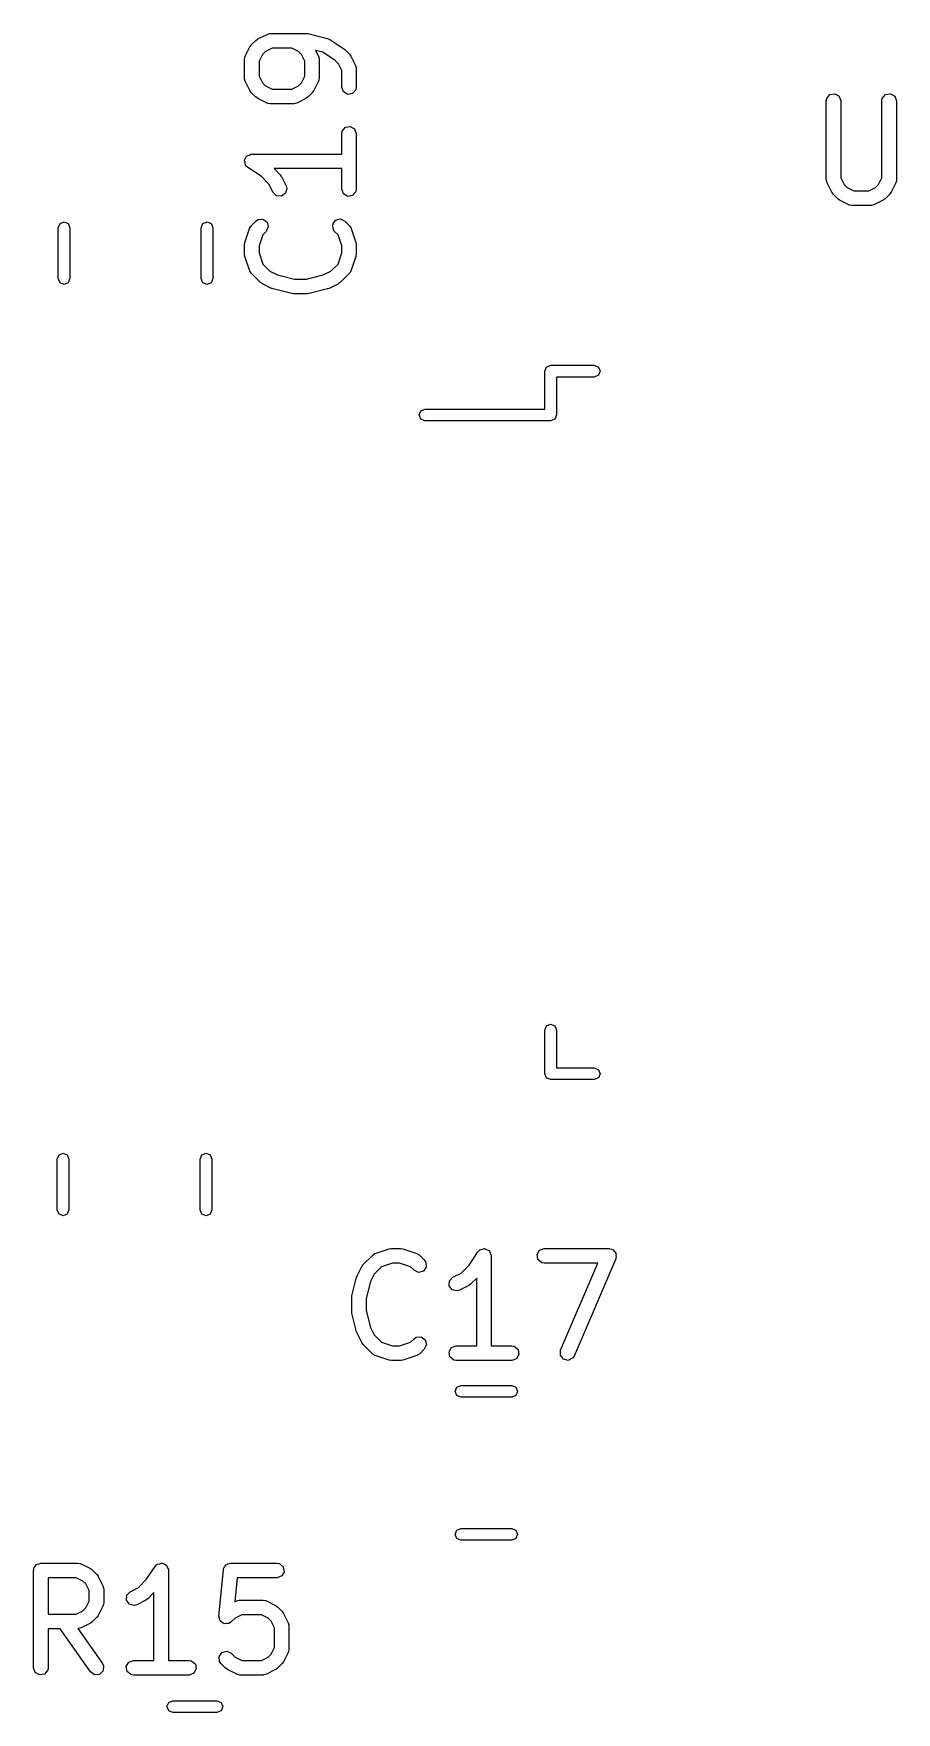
# Model space of a CAD drawing. Extents: x 44 to 148, y -85 to -25.
# Drawn here: x 88.51 to 97.38, y -59.71 to -42.46 of the extents above; entities that cross this region are included whole.
import ezdxf

# ---------------------------------------------------------------- set-up
doc = ezdxf.new("R2010")
doc.units = 0
doc.layers.add('BLACK', color=7, linetype='CONTINUOUS')

msp = doc.modelspace()

# ---------------------------------------------------------------- linework, layer by layer
at = {"layer": 'BLACK', "linetype": 'CONTINUOUS'}
for p, q in [((90.687737, -42.69503), (90.735356, -42.599792)), ((90.735356, -42.599792), (90.748714, -42.581781)), ((90.748714, -42.581781), (90.749405, -42.5803)), ((90.749405, -42.5803), (90.797024, -42.532681)), ((90.797024, -42.532681), (90.81539, -42.519821)), ((90.81539, -42.519821), (90.816516, -42.518632)), ((90.816516, -42.518632), (90.911754, -42.471013)), ((90.911754, -42.471013), (90.93672, -42.463587)), ((90.93672, -42.463587), (90.941081, -42.464628)), ((90.941081, -42.464628), (90.945295, -42.463095)), ((90.945295, -42.463095), (91.326247, -42.463095)), ((91.326247, -42.463095), (91.340988, -42.465694)), ((91.340988, -42.465694), (91.344437, -42.465334)), ((91.344437, -42.465334), (91.534913, -42.512953)), ((91.534913, -42.512953), (91.557904, -42.523207)), ((91.557904, -42.523207), (91.558326, -42.52331)), ((91.558326, -42.52331), (91.701183, -42.618548)), ((90.679819, -42.728571), (90.684342, -42.702919)), ((90.679819, -42.919047), (90.679819, -42.728571)), ((90.684342, -42.702919), (90.687224, -42.699483)), ((90.687224, -42.699483), (90.687737, -42.69503)), ((90.864077, -42.67776), (90.829819, -42.746276)), ((90.829819, -42.746276), (90.829819, -42.901342)), ((90.894484, -42.647353), (90.864077, -42.67776)), ((90.963, -42.613095), (90.894484, -42.647353)), ((91.165685, -42.613095), (90.963, -42.613095)), ((91.234201, -42.647353), (91.165685, -42.613095)), ((91.264608, -42.67776), (91.234201, -42.647353)), ((91.298866, -42.746276), (91.264608, -42.67776)), ((91.298866, -42.901342), (91.298866, -42.746276)), ((91.485929, -42.655324), (91.411833, -42.6368)), ((91.411833, -42.6368), (91.440948, -42.69503)), ((91.440948, -42.69503), (91.448374, -42.719996)), ((91.448374, -42.719996), (91.447332, -42.724357)), ((91.447332, -42.724357), (91.448866, -42.728571)), ((91.448866, -42.728571), (91.448866, -42.919047)), ((91.611798, -42.739236), (91.485929, -42.655324)), ((91.645561, -42.772998), (91.611798, -42.739236)), ((91.679819, -42.841514), (91.645561, -42.772998)), ((91.701183, -42.618548), (91.709446, -42.626441)), ((91.709446, -42.626441), (91.712612, -42.627918)), ((91.712612, -42.627918), (91.760232, -42.675537)), ((91.760232, -42.675537), (91.773094, -42.693905)), ((91.773094, -42.693905), (91.774282, -42.69503)), ((91.774282, -42.69503), (91.821901, -42.790268)), ((90.681352, -42.92326), (90.679819, -42.919047)), ((90.680311, -42.927621), (90.681352, -42.92326)), ((90.687737, -42.952588), (90.680311, -42.927621)), ((90.735356, -43.047826), (90.687737, -42.952588)), ((90.829819, -42.901342), (90.864077, -42.969858)), ((91.264608, -42.969858), (91.298866, -42.901342)), ((91.440948, -42.952588), (91.393329, -43.047826)), ((91.44146, -42.948134), (91.440948, -42.952588)), ((91.444343, -42.944699), (91.44146, -42.948134)), ((91.448866, -42.919047), (91.444343, -42.944699)), ((91.679819, -43.014285), (91.679819, -42.841514)), ((91.821901, -42.790268), (91.829327, -42.815234)), ((91.829327, -42.815234), (91.828285, -42.819595)), ((91.828285, -42.819595), (91.829819, -42.823809)), ((91.829819, -42.823809), (91.829819, -43.014285)), ((90.736545, -43.048951), (90.735356, -43.047826)), ((90.749405, -43.067318), (90.736545, -43.048951)), ((90.797024, -43.114937), (90.749405, -43.067318)), ((90.798505, -43.115628), (90.797024, -43.114937)), ((90.816516, -43.128986), (90.798505, -43.115628)), ((90.864077, -42.969858), (90.894484, -43.000265)), ((90.894484, -43.000265), (90.963, -43.034523)), ((90.963, -43.034523), (91.165685, -43.034523)), ((91.165685, -43.034523), (91.234201, -43.000265)), ((91.234201, -43.000265), (91.264608, -42.969858)), ((91.331661, -43.114937), (91.313294, -43.127796)), ((91.37928, -43.067318), (91.331661, -43.114937)), ((91.379971, -43.065836), (91.37928, -43.067318)), ((91.393329, -43.047826), (91.379971, -43.065836)), ((91.697366, -43.062494), (91.679819, -43.014285)), ((91.741795, -43.088146), (91.697366, -43.062494)), ((91.792319, -43.079237), (91.741795, -43.088146)), ((91.825296, -43.039937), (91.792319, -43.079237)), ((91.829819, -43.014285), (91.825296, -43.039937)), ((96.667618, -43.129167), (96.700595, -43.089867)), ((96.700595, -43.089867), (96.751119, -43.080958)), ((96.751119, -43.080958), (96.795548, -43.10661)), ((96.795548, -43.10661), (96.813095, -43.154819)), ((97.239046, -43.129167), (97.272023, -43.089867)), ((97.272023, -43.089867), (97.322547, -43.080958)), ((97.322547, -43.080958), (97.366976, -43.10661)), ((97.366976, -43.10661), (97.384523, -43.154819)), ((90.911754, -43.176605), (90.816516, -43.128986)), ((90.916207, -43.177117), (90.911754, -43.176605)), ((90.919643, -43.18), (90.916207, -43.177117)), ((90.945295, -43.184523), (90.919643, -43.18)), ((91.18339, -43.184523), (90.945295, -43.184523)), ((91.187603, -43.182989), (91.18339, -43.184523)), ((91.191964, -43.184031), (91.187603, -43.182989)), ((91.216931, -43.176605), (91.191964, -43.184031)), ((91.312169, -43.128986), (91.216931, -43.176605)), ((91.313294, -43.127796), (91.312169, -43.128986)), ((96.663095, -43.154819), (96.667618, -43.129167)), ((96.663095, -43.964342), (96.663095, -43.154819)), ((96.813095, -43.154819), (96.813095, -43.946637)), ((97.234523, -43.154819), (97.239046, -43.129167)), ((97.234523, -43.946637), (97.234523, -43.154819)), ((97.384523, -43.154819), (97.384523, -43.964342)), ((91.679819, -43.490476), (91.684342, -43.464824)), ((91.684342, -43.464824), (91.717319, -43.425524)), ((91.717319, -43.425524), (91.767843, -43.416615)), ((91.767843, -43.416615), (91.812272, -43.442267)), ((91.812272, -43.442267), (91.829819, -43.490476)), ((91.679819, -43.70119), (91.679819, -43.490476)), ((91.829819, -43.490476), (91.829819, -44.061904)), ((90.679974, -43.771363), (90.681706, -43.767413)), ((90.686087, -43.792254), (90.679974, -43.771363)), ((90.680958, -43.763166), (90.69184, -43.744317)), ((90.681706, -43.767413), (90.680958, -43.763166)), ((90.689867, -43.81369), (90.686087, -43.792254)), ((90.69317, -43.816462), (90.689867, -43.81369)), ((90.69184, -43.744317), (90.700587, -43.724383)), ((90.694382, -43.820601), (90.69317, -43.816462)), ((90.700587, -43.724383), (90.704454, -43.722471)), ((90.704454, -43.722471), (90.70661, -43.718737)), ((90.70661, -43.718737), (90.727063, -43.711292)), ((90.727063, -43.711292), (90.746576, -43.701645)), ((90.746576, -43.701645), (90.750765, -43.702665)), ((90.750765, -43.702665), (90.754819, -43.70119)), ((90.754819, -43.70119), (91.679819, -43.70119)), ((90.713216, -43.838594), (90.694382, -43.820601)), ((90.849894, -43.929712), (90.713216, -43.838594)), ((90.931275, -44.011093), (90.849894, -43.929712)), ((91.679819, -43.85119), (90.983504, -43.85119)), ((90.983504, -43.85119), (91.045947, -43.913633)), ((91.045947, -43.913633), (91.058809, -43.932001)), ((91.058809, -43.932001), (91.059996, -43.933125)), ((91.059996, -43.933125), (91.107615, -44.028363)), ((91.679819, -44.061904), (91.679819, -43.85119)), ((96.664628, -43.968555), (96.663095, -43.964342)), ((96.663587, -43.972916), (96.664628, -43.968555)), ((96.671013, -43.997883), (96.663587, -43.972916)), ((96.813095, -43.946637), (96.847353, -44.015153)), ((97.200264, -44.015153), (97.234523, -43.946637)), ((97.38, -43.989994), (97.377117, -43.993429)), ((97.384523, -43.964342), (97.38, -43.989994)), ((90.973451, -44.095445), (90.931275, -44.011093)), ((91.010705, -44.130717), (90.973451, -44.095445)), ((91.061915, -44.133792), (91.010705, -44.130717)), ((91.103121, -44.103228), (91.061915, -44.133792)), ((91.115041, -44.053329), (91.103121, -44.103228)), ((91.107615, -44.028363), (91.115041, -44.053329)), ((91.697366, -44.110113), (91.679819, -44.061904)), ((91.741795, -44.135765), (91.697366, -44.110113)), ((91.792319, -44.126856), (91.741795, -44.135765)), ((91.825296, -44.087556), (91.792319, -44.126856)), ((91.829819, -44.061904), (91.825296, -44.087556)), ((96.718632, -44.093121), (96.671013, -43.997883)), ((96.71982, -44.094246), (96.718632, -44.093121)), ((96.73268, -44.112612), (96.71982, -44.094246)), ((96.780299, -44.160232), (96.73268, -44.112612)), ((96.78178, -44.160922), (96.780299, -44.160232)), ((96.799792, -44.174282), (96.78178, -44.160922)), ((96.847353, -44.015153), (96.87776, -44.045561)), ((96.87776, -44.045561), (96.946276, -44.079819)), ((96.946276, -44.079819), (97.101342, -44.079819)), ((97.101342, -44.079819), (97.169857, -44.045561)), ((97.169857, -44.045561), (97.200264, -44.015153)), ((97.267319, -44.160232), (97.24895, -44.173094)), ((97.314937, -44.112613), (97.267319, -44.160232)), ((97.315627, -44.111131), (97.314937, -44.112613)), ((97.328986, -44.093121), (97.315627, -44.111131)), ((97.376605, -43.997883), (97.328986, -44.093121)), ((97.377117, -43.993429), (97.376605, -43.997883)), ((96.89503, -44.221901), (96.799792, -44.174282)), ((96.899483, -44.222413), (96.89503, -44.221901)), ((96.902919, -44.225296), (96.899483, -44.222413)), ((96.928571, -44.229819), (96.902919, -44.225296)), ((97.119047, -44.229819), (96.928571, -44.229819)), ((97.12326, -44.228285), (97.119047, -44.229819)), ((97.127621, -44.229327), (97.12326, -44.228285)), ((97.152588, -44.221901), (97.127621, -44.229327)), ((97.247826, -44.174282), (97.152588, -44.221901)), ((97.24895, -44.173094), (97.247826, -44.174282)), ((88.7654, -44.457948), (88.782974, -44.415522)), ((88.7654, -44.980452), (88.7654, -44.457948)), ((88.782974, -44.415522), (88.8254, -44.397948)), ((88.8254, -44.397948), (88.867826, -44.415522)), ((88.867826, -44.415522), (88.8854, -44.457948)), ((88.8854, -44.457948), (88.8854, -44.980452)), ((90.2354, -44.457948), (90.252974, -44.415522)), ((90.2354, -44.980452), (90.2354, -44.457948)), ((90.252974, -44.415522), (90.2954, -44.397948)), ((90.2954, -44.397948), (90.337826, -44.415522)), ((90.337826, -44.415522), (90.3554, -44.457948)), ((90.3554, -44.457948), (90.3554, -44.980452)), ((90.683668, -44.609616), (90.731287, -44.466759)), ((90.731287, -44.466759), (90.743689, -44.443854)), ((90.743689, -44.443854), (90.74751, -44.441506)), ((90.74751, -44.441506), (90.749405, -44.437443)), ((90.749405, -44.437443), (90.797024, -44.389824)), ((90.797024, -44.389824), (90.818361, -44.374884)), ((90.818361, -44.374884), (90.869468, -44.370413)), ((90.90309, -44.49589), (90.86799, -44.530989)), ((90.869468, -44.370413), (90.911494, -44.399839)), ((90.924771, -44.449394), (90.90309, -44.49589)), ((90.911494, -44.399839), (90.924771, -44.449394)), ((91.587135, -44.423446), (91.616561, -44.38142)), ((91.591607, -44.474554), (91.587135, -44.423446)), ((91.606548, -44.495891), (91.591607, -44.474554)), ((91.641648, -44.53099), (91.606548, -44.495891)), ((91.616561, -44.38142), (91.666116, -44.368143)), ((91.666116, -44.368143), (91.712612, -44.389823)), ((91.712612, -44.389823), (91.760232, -44.437442)), ((91.760232, -44.437442), (91.775173, -44.458779)), ((91.775173, -44.458779), (91.775563, -44.463247)), ((91.775563, -44.463247), (91.778351, -44.466759)), ((91.778351, -44.466759), (91.82597, -44.609615)), ((90.679819, -44.633333), (90.683712, -44.61125)), ((90.679819, -44.728571), (90.679819, -44.633333)), ((90.683712, -44.61125), (90.683668, -44.609616)), ((90.86799, -44.530989), (90.829819, -44.645503)), ((90.829819, -44.645503), (90.829819, -44.7164)), ((91.679819, -44.645503), (91.641648, -44.53099)), ((91.679819, -44.716401), (91.679819, -44.645503)), ((91.82597, -44.609615), (91.829259, -44.631795)), ((91.829259, -44.631795), (91.829819, -44.633333)), ((91.829819, -44.633333), (91.829819, -44.728571)), ((90.680379, -44.730109), (90.679819, -44.728571)), ((90.683668, -44.752288), (90.680379, -44.730109)), ((90.731287, -44.895145), (90.683668, -44.752288)), ((90.829819, -44.7164), (90.86799, -44.830914)), ((90.86799, -44.830914), (90.942103, -44.905027)), ((91.567534, -44.905026), (91.641648, -44.830913)), ((91.641648, -44.830913), (91.679819, -44.716401)), ((91.82597, -44.752289), (91.778351, -44.895145)), ((91.829819, -44.728571), (91.825925, -44.750653)), ((91.825925, -44.750653), (91.82597, -44.752289)), ((88.782974, -45.022878), (88.7654, -44.980452)), ((88.8254, -45.040452), (88.782974, -45.022878)), ((88.867826, -45.022878), (88.8254, -45.040452)), ((88.8854, -44.980452), (88.867826, -45.022878)), ((90.252974, -45.022878), (90.2354, -44.980452)), ((90.2954, -45.040452), (90.252974, -45.022878)), ((90.337826, -45.022878), (90.2954, -45.040452)), ((90.3554, -44.980452), (90.337826, -45.022878)), ((90.734074, -44.898657), (90.731287, -44.895145)), ((90.734465, -44.903124), (90.734074, -44.898657)), ((90.749405, -44.924461), (90.734465, -44.903124)), ((90.844643, -45.019699), (90.749405, -44.924461)), ((90.846124, -45.020389), (90.844643, -45.019699)), ((90.864135, -45.033748), (90.846124, -45.020389)), ((90.942103, -44.905027), (91.01909, -44.94352)), ((91.01909, -44.94352), (91.192624, -44.986904)), ((91.192624, -44.986904), (91.317013, -44.986904)), ((91.317013, -44.986904), (91.490547, -44.94352)), ((91.490547, -44.94352), (91.567534, -44.905026)), ((91.664994, -45.019699), (91.646625, -45.032561)), ((91.760233, -44.924461), (91.664994, -45.019699)), ((91.762128, -44.920396), (91.760233, -44.924461)), ((91.765948, -44.91805), (91.762128, -44.920396)), ((91.778351, -44.895145), (91.765948, -44.91805)), ((90.959373, -45.081367), (90.864135, -45.033748)), ((90.962901, -45.081773), (90.959373, -45.081367)), ((90.974724, -45.087046), (90.962901, -45.081773)), ((91.1652, -45.134665), (90.974724, -45.087046)), ((91.168648, -45.134304), (91.1652, -45.134665)), ((91.18339, -45.136904), (91.168648, -45.134304)), ((91.326247, -45.136904), (91.18339, -45.136904)), ((91.329504, -45.135718), (91.326247, -45.136904)), ((91.344437, -45.134665), (91.329504, -45.135718)), ((91.534913, -45.087046), (91.344437, -45.134665)), ((91.537857, -45.085057), (91.534913, -45.087046)), ((91.550264, -45.081367), (91.537857, -45.085057)), ((91.645502, -45.033748), (91.550264, -45.081367)), ((91.646625, -45.032561), (91.645502, -45.033748)), ((93.785074, -45.889574), (93.8275, -45.872)), ((93.8275, -45.872), (94.2775, -45.872)), ((94.2775, -45.872), (94.319926, -45.889574)), ((93.7675, -45.932), (93.785074, -45.889574)), ((93.7675, -46.322), (93.7675, -45.932)), ((94.2775, -45.992), (93.8875, -45.992)), ((93.8875, -45.992), (93.8875, -46.382)), ((94.319926, -45.974426), (94.2775, -45.992)), ((94.319926, -45.889574), (94.3375, -45.932)), ((94.3375, -45.932), (94.319926, -45.974426)), ((92.4775, -46.382), (92.495074, -46.339574)), ((92.495074, -46.424426), (92.4775, -46.382)), ((92.495074, -46.339574), (92.5375, -46.322)), ((92.5375, -46.322), (93.7675, -46.322)), ((93.8875, -46.382), (93.869926, -46.424426)), ((92.5375, -46.442), (92.495074, -46.424426)), ((93.8275, -46.442), (92.5375, -46.442)), ((93.869926, -46.424426), (93.8275, -46.442)), ((93.7675, -52.702), (93.785074, -52.659574)), ((93.7675, -53.152), (93.7675, -52.702)), ((93.785074, -52.659574), (93.8275, -52.642)), ((93.8275, -52.642), (93.869926, -52.659574)), ((93.869926, -52.659574), (93.8875, -52.702)), ((93.8875, -52.702), (93.8875, -53.092)), ((93.8875, -53.092), (94.2775, -53.092)), ((94.2775, -53.092), (94.319926, -53.109574)), ((94.319926, -53.109574), (94.3375, -53.152)), ((93.785074, -53.194426), (93.7675, -53.152)), ((93.8275, -53.212), (93.785074, -53.194426)), ((94.2775, -53.212), (93.8275, -53.212)), ((94.319926, -53.194426), (94.2775, -53.212)), ((94.3375, -53.152), (94.319926, -53.194426)), ((88.75515, -54.028748), (88.772724, -53.986322)), ((88.772724, -53.986322), (88.81515, -53.968748)), ((88.81515, -53.968748), (88.857576, -53.986322)), ((88.857576, -53.986322), (88.87515, -54.028748)), ((90.22515, -54.028748), (90.242724, -53.986322)), ((90.242724, -53.986322), (90.28515, -53.968748)), ((90.28515, -53.968748), (90.327576, -53.986322)), ((90.327576, -53.986322), (90.34515, -54.028748)), ((88.75515, -54.551252), (88.75515, -54.028748)), ((88.87515, -54.028748), (88.87515, -54.551252)), ((90.22515, -54.551252), (90.22515, -54.028748)), ((90.34515, -54.028748), (90.34515, -54.551252)), ((88.772724, -54.593678), (88.75515, -54.551252)), ((88.81515, -54.611252), (88.772724, -54.593678)), ((88.857576, -54.593678), (88.81515, -54.611252)), ((88.87515, -54.551252), (88.857576, -54.593678)), ((90.242724, -54.593678), (90.22515, -54.551252)), ((90.28515, -54.611252), (90.242724, -54.593678)), ((90.327576, -54.593678), (90.28515, -54.611252)), ((90.34515, -54.551252), (90.327576, -54.593678)), ((91.8995, -55.112643), (91.994738, -55.017405)), ((91.994738, -55.017405), (92.016075, -55.002464)), ((92.016075, -55.002464), (92.020543, -55.002073)), ((92.020543, -55.002073), (92.024054, -54.999287)), ((92.024054, -54.999287), (92.16691, -54.951668)), ((92.16691, -54.951668), (92.18909, -54.948378)), ((92.18909, -54.948378), (92.190628, -54.947819)), ((92.190628, -54.947819), (92.285866, -54.947819)), ((92.285866, -54.947819), (92.307948, -54.951712)), ((92.307948, -54.951712), (92.309583, -54.951668)), ((92.309583, -54.951668), (92.45244, -54.999287)), ((92.45244, -54.999287), (92.475345, -55.011689)), ((92.475345, -55.011689), (92.477692, -55.01551)), ((92.477692, -55.01551), (92.481756, -55.017405)), ((92.481756, -55.017405), (92.529375, -55.065024)), ((92.989485, -55.117896), (93.080605, -54.981216)), ((93.080605, -54.981216), (93.098598, -54.962381)), ((93.098598, -54.962381), (93.102737, -54.961169)), ((93.102737, -54.961169), (93.105509, -54.957867)), ((93.105509, -54.957867), (93.126941, -54.954087)), ((93.126941, -54.954087), (93.147836, -54.947974)), ((93.147836, -54.947974), (93.151785, -54.949706)), ((93.151785, -54.949706), (93.156033, -54.948958)), ((93.156033, -54.948958), (93.174881, -54.95984)), ((93.174881, -54.95984), (93.194816, -54.968587)), ((93.194816, -54.968587), (93.196727, -54.972454)), ((93.196727, -54.972454), (93.200462, -54.97461)), ((93.200462, -54.97461), (93.207906, -54.995063)), ((93.207906, -54.995063), (93.217554, -55.014576)), ((93.217554, -55.014576), (93.216533, -55.018765)), ((93.216533, -55.018765), (93.218009, -55.022819)), ((93.218009, -55.022819), (93.218009, -55.947819)), ((93.688196, -55.009795), (93.713848, -54.965366)), ((93.697105, -55.060319), (93.688196, -55.009795)), ((93.713848, -54.965366), (93.762057, -54.947819)), ((93.762057, -54.947819), (94.428723, -54.947819)), ((94.428723, -54.947819), (94.454375, -54.952342)), ((94.454375, -54.952342), (94.461163, -54.958038)), ((94.461163, -54.958038), (94.469789, -54.960061)), ((94.469789, -54.960061), (94.480269, -54.97407)), ((94.480269, -54.97407), (94.493675, -54.985319)), ((94.493675, -54.985319), (94.495213, -54.994046)), ((94.495213, -54.994046), (94.500521, -55.00114)), ((94.500521, -55.00114), (94.499544, -55.018608)), ((94.499544, -55.018608), (94.502584, -55.035843)), ((91.837832, -55.227373), (91.885451, -55.132135)), ((91.885451, -55.132135), (91.898809, -55.114124)), ((91.898809, -55.114124), (91.8995, -55.112643)), ((92.088285, -55.13599), (92.014172, -55.210103)), ((92.202798, -55.097819), (92.088285, -55.13599)), ((92.273696, -55.097819), (92.202798, -55.097819)), ((92.388209, -55.13599), (92.273696, -55.097819)), ((92.423309, -55.17109), (92.388209, -55.13599)), ((92.469805, -55.192771), (92.423309, -55.17109)), ((92.51936, -55.179494), (92.469805, -55.192771)), ((92.548786, -55.137468), (92.51936, -55.179494)), ((92.529375, -55.065024), (92.544315, -55.086361)), ((92.544315, -55.086361), (92.548786, -55.137468)), ((92.823754, -55.241451), (92.908106, -55.199275)), ((92.908106, -55.199275), (92.989485, -55.117896)), ((93.736405, -55.093296), (93.697105, -55.060319)), ((93.762057, -55.097819), (93.736405, -55.093296)), ((94.314982, -55.097819), (93.762057, -55.097819)), ((93.931216, -55.993275), (94.314982, -55.097819)), ((94.497659, -55.052363), (94.069088, -56.052363)), ((94.498153, -55.043517), (94.497659, -55.052363)), ((94.502584, -55.035843), (94.498153, -55.043517)), ((91.784534, -55.4332), (91.832153, -55.242724)), ((91.832153, -55.242724), (91.837425, -55.230901)), ((91.837425, -55.230901), (91.837832, -55.227373)), ((91.975678, -55.28709), (91.932295, -55.460624)), ((92.014172, -55.210103), (91.975678, -55.28709)), ((92.785407, -55.329916), (92.788482, -55.278705)), ((92.815971, -55.371121), (92.785407, -55.329916)), ((92.788482, -55.278705), (92.823754, -55.241451)), ((92.865869, -55.383041), (92.815971, -55.371121)), ((92.890836, -55.375615), (92.865869, -55.383041)), ((92.986074, -55.327996), (92.890836, -55.375615)), ((92.987199, -55.326806), (92.986074, -55.327996)), ((93.005566, -55.313947), (92.987199, -55.326806)), ((93.068009, -55.251504), (93.005566, -55.313947)), ((93.068009, -55.947819), (93.068009, -55.251504)), ((91.782295, -55.45139), (91.784894, -55.436648)), ((91.782295, -55.594247), (91.782295, -55.45139)), ((91.784894, -55.436648), (91.784534, -55.4332)), ((91.932295, -55.460624), (91.932295, -55.585013)), ((91.78348, -55.597504), (91.782295, -55.594247)), ((91.784534, -55.612437), (91.78348, -55.597504)), ((91.832153, -55.802913), (91.784534, -55.612437)), ((91.932295, -55.585013), (91.975678, -55.758547)), ((91.834141, -55.805857), (91.832153, -55.802913)), ((91.837832, -55.818264), (91.834141, -55.805857)), ((91.885451, -55.913502), (91.837832, -55.818264)), ((91.975678, -55.758547), (92.014172, -55.835534)), ((92.014172, -55.835534), (92.088285, -55.909648)), ((92.388209, -55.909647), (92.423308, -55.874548)), ((92.423308, -55.874548), (92.444645, -55.859607)), ((92.444645, -55.859607), (92.495753, -55.855135)), ((92.495753, -55.855135), (92.537778, -55.884561)), ((92.537778, -55.884561), (92.551056, -55.934116)), ((91.886637, -55.914625), (91.885451, -55.913502)), ((91.8995, -55.932994), (91.886637, -55.914625)), ((91.994738, -56.028233), (91.8995, -55.932994)), ((91.998802, -56.030128), (91.994738, -56.028233)), ((92.001149, -56.033948), (91.998802, -56.030128)), ((92.024054, -56.046351), (92.001149, -56.033948)), ((92.16691, -56.09397), (92.024054, -56.046351)), ((92.088285, -55.909648), (92.202798, -55.947819)), ((92.202798, -55.947819), (92.273696, -55.947819)), ((92.273696, -55.947819), (92.388209, -55.909647)), ((92.45244, -56.046351), (92.309583, -56.09397)), ((92.455951, -56.043563), (92.45244, -56.046351)), ((92.46042, -56.043173), (92.455951, -56.043563)), ((92.481757, -56.028232), (92.46042, -56.043173)), ((92.529375, -55.980613), (92.481757, -56.028232)), ((92.551056, -55.934116), (92.529375, -55.980613)), ((92.783434, -56.009795), (92.809086, -55.965366)), ((92.792343, -56.060319), (92.783434, -56.009795)), ((92.831643, -56.093296), (92.792343, -56.060319)), ((92.809086, -55.965366), (92.857295, -55.947819)), ((92.857295, -55.947819), (93.068009, -55.947819)), ((93.218009, -55.947819), (93.428723, -55.947819)), ((93.428723, -55.947819), (93.454375, -55.952342)), ((93.454375, -55.952342), (93.493675, -55.985319)), ((93.502584, -56.035843), (93.476932, -56.080272)), ((93.493675, -55.985319), (93.502584, -56.035843)), ((93.928354, -56.044498), (93.931216, -55.993275)), ((93.959086, -56.085578), (93.928354, -56.044498)), ((94.069088, -56.052363), (94.054826, -56.074159)), ((92.168545, -56.093925), (92.16691, -56.09397)), ((92.190628, -56.097819), (92.168545, -56.093925)), ((92.285866, -56.097819), (92.190628, -56.097819)), ((92.287404, -56.097258), (92.285866, -56.097819)), ((92.309583, -56.09397), (92.287404, -56.097258)), ((92.857295, -56.097819), (92.831643, -56.093296)), ((93.428723, -56.097819), (92.857295, -56.097819)), ((93.476932, -56.080272), (93.428723, -56.097819)), ((94.009034, -56.097291), (93.959086, -56.085578)), ((94.054826, -56.074159), (94.009034, -56.097291)), ((92.845948, -56.415), (92.863522, -56.372574)), ((92.863522, -56.372574), (92.905948, -56.355)), ((92.905948, -56.355), (93.428452, -56.355)), ((93.428452, -56.355), (93.470878, -56.372574)), ((93.470878, -56.372574), (93.488452, -56.415)), ((92.863522, -56.457426), (92.845948, -56.415)), ((92.905948, -56.475), (92.863522, -56.457426)), ((93.428452, -56.475), (92.905948, -56.475)), ((93.470878, -56.457426), (93.428452, -56.475)), ((93.488452, -56.415), (93.470878, -56.457426)), ((92.845948, -57.885), (92.863522, -57.842574)), ((92.863522, -57.927426), (92.845948, -57.885)), ((92.863522, -57.842574), (92.905948, -57.825)), ((92.905948, -57.945), (92.863522, -57.927426)), ((92.905948, -57.825), (93.428452, -57.825)), ((93.428452, -57.945), (92.905948, -57.945)), ((93.428452, -57.825), (93.470878, -57.842574)), ((93.470878, -57.927426), (93.428452, -57.945)), ((93.470878, -57.842574), (93.488452, -57.885)), ((93.488452, -57.885), (93.470878, -57.927426)), ((88.510714, -58.254819), (88.512431, -58.245077)), ((88.510714, -59.254819), (88.510714, -58.254819)), ((88.511853, -58.241795), (88.513519, -58.238909)), ((88.512431, -58.245077), (88.511853, -58.241795)), ((88.513519, -58.238909), (88.515237, -58.229167)), ((88.515237, -58.229167), (88.527762, -58.214239)), ((88.527762, -58.214239), (88.537505, -58.197366)), ((88.537505, -58.197366), (88.543863, -58.195051)), ((88.543863, -58.195051), (88.548214, -58.189867)), ((88.548214, -58.189867), (88.567405, -58.186482)), ((88.567405, -58.186482), (88.585714, -58.179819)), ((88.585714, -58.179819), (88.966666, -58.179819)), ((88.966666, -58.179819), (88.992318, -58.184342)), ((88.992318, -58.184342), (88.995753, -58.187224)), ((88.995753, -58.187224), (89.000207, -58.187737)), ((89.000207, -58.187737), (89.095445, -58.235356)), ((89.095445, -58.235356), (89.113455, -58.248714)), ((89.113455, -58.248714), (89.114937, -58.249405)), ((89.114937, -58.249405), (89.162556, -58.297024)), ((89.162556, -58.297024), (89.175415, -58.31539)), ((89.670285, -58.349896), (89.761405, -58.213216)), ((89.761405, -58.213216), (89.779398, -58.194381)), ((89.779398, -58.194381), (89.783537, -58.193169)), ((89.783537, -58.193169), (89.786309, -58.189867)), ((89.786309, -58.189867), (89.807741, -58.186087)), ((89.807741, -58.186087), (89.828636, -58.179974)), ((89.828636, -58.179974), (89.832585, -58.181706)), ((89.832585, -58.181706), (89.836833, -58.180958)), ((89.836833, -58.180958), (89.855681, -58.19184)), ((89.855681, -58.19184), (89.875616, -58.200587)), ((89.875616, -58.200587), (89.877527, -58.204454)), ((89.877527, -58.204454), (89.881262, -58.20661)), ((89.881262, -58.20661), (89.888706, -58.227063)), ((89.888706, -58.227063), (89.898354, -58.246576)), ((89.898354, -58.246576), (89.897333, -58.250765)), ((89.897333, -58.250765), (89.898809, -58.254819)), ((89.898809, -58.254819), (89.898809, -59.179819)), ((90.415848, -58.723546), (90.463467, -58.247356)), ((90.463467, -58.247356), (90.464541, -58.243537)), ((90.464234, -58.241795), (90.465788, -58.239102)), ((90.464541, -58.243537), (90.464234, -58.241795)), ((90.465788, -58.239102), (90.47052, -58.222282)), ((90.47052, -58.222282), (90.481922, -58.211159)), ((90.481922, -58.211159), (90.489886, -58.197366)), ((90.489886, -58.197366), (90.499737, -58.19378)), ((90.499737, -58.19378), (90.507244, -58.186458)), ((90.507244, -58.186458), (90.523127, -58.185266)), ((90.523127, -58.185266), (90.538095, -58.179819)), ((90.538095, -58.179819), (91.014285, -58.179819)), ((91.014285, -58.179819), (91.039937, -58.184342)), ((91.039937, -58.184342), (91.079237, -58.217319)), ((91.088146, -58.267843), (91.062494, -58.312272)), ((91.079237, -58.217319), (91.088146, -58.267843)), ((88.948961, -58.329819), (88.660714, -58.329819)), ((88.660714, -58.329819), (88.660714, -58.703628)), ((89.017477, -58.364077), (88.948961, -58.329819)), ((89.047884, -58.394484), (89.017477, -58.364077)), ((89.082142, -58.463), (89.047884, -58.394484)), ((89.082142, -58.570447), (89.082142, -58.463)), ((89.175415, -58.31539), (89.176605, -58.316516)), ((89.176605, -58.316516), (89.224224, -58.411754)), ((89.224224, -58.411754), (89.23165, -58.43672)), ((89.23165, -58.43672), (89.230608, -58.441081)), ((89.230608, -58.441081), (89.232142, -58.445295)), ((89.232142, -58.445295), (89.232142, -58.588152)), ((89.469282, -58.510705), (89.504554, -58.473451)), ((89.504554, -58.473451), (89.588906, -58.431275)), ((89.588906, -58.431275), (89.670285, -58.349896)), ((90.605969, -58.329819), (90.58115, -58.578009)), ((91.014285, -58.329819), (90.605969, -58.329819)), ((91.062494, -58.312272), (91.014285, -58.329819)), ((89.017477, -58.66937), (89.047884, -58.638963)), ((89.047884, -58.638963), (89.082142, -58.570447)), ((89.224224, -58.621693), (89.176605, -58.716931)), ((89.224736, -58.617239), (89.224224, -58.621693)), ((89.227619, -58.613804), (89.224736, -58.617239)), ((89.232142, -58.588152), (89.227619, -58.613804)), ((89.466207, -58.561916), (89.469282, -58.510705)), ((89.496771, -58.603121), (89.466207, -58.561916)), ((89.546669, -58.615041), (89.496771, -58.603121)), ((89.571636, -58.607615), (89.546669, -58.615041)), ((89.666874, -58.559996), (89.571636, -58.607615)), ((89.667999, -58.558806), (89.666874, -58.559996)), ((89.686366, -58.545947), (89.667999, -58.558806)), ((89.748809, -58.483504), (89.686366, -58.545947)), ((89.748809, -59.179819), (89.748809, -58.483504)), ((90.58115, -58.578009), (90.599792, -58.568689)), ((90.599792, -58.568689), (90.624758, -58.561263)), ((90.624758, -58.561263), (90.629119, -58.562304)), ((90.629119, -58.562304), (90.633333, -58.560771)), ((90.633333, -58.560771), (90.871428, -58.560771)), ((90.871428, -58.560771), (90.89708, -58.565294)), ((90.89708, -58.565294), (90.900515, -58.568176)), ((90.900515, -58.568176), (90.904969, -58.568689)), ((90.904969, -58.568689), (91.000207, -58.616308)), ((91.000207, -58.616308), (91.018217, -58.629666)), ((91.018217, -58.629666), (91.019699, -58.630357)), ((91.019699, -58.630357), (91.067318, -58.677976)), ((88.660714, -58.703628), (88.948961, -58.703628)), ((88.948961, -58.703628), (89.017477, -58.66937)), ((89.095445, -58.798091), (89.000207, -58.84571)), ((89.09657, -58.796901), (89.095445, -58.798091)), ((89.114937, -58.784042), (89.09657, -58.796901)), ((89.162556, -58.736423), (89.114937, -58.784042)), ((89.163247, -58.734941), (89.162556, -58.736423)), ((89.176605, -58.716931), (89.163247, -58.734941)), ((90.415762, -58.724473), (90.41597, -58.724026)), ((90.42228, -58.7488), (90.415762, -58.724473)), ((90.41597, -58.724026), (90.415848, -58.723546)), ((90.428511, -58.773262), (90.42228, -58.7488)), ((90.428911, -58.773549), (90.428511, -58.773262)), ((90.429039, -58.774027), (90.428911, -58.773549)), ((90.449673, -58.788475), (90.429039, -58.774027)), ((90.470167, -58.803208), (90.449673, -58.788475)), ((90.47066, -58.80317), (90.470167, -58.803208)), ((90.471065, -58.803454), (90.47066, -58.80317)), ((90.496168, -58.801257), (90.471065, -58.803454)), ((90.521327, -58.79937), (90.496168, -58.801257)), ((90.52168, -58.799024), (90.521327, -58.79937)), ((90.522172, -58.798982), (90.52168, -58.799024)), ((90.543509, -58.784042), (90.522172, -58.798982)), ((90.582522, -58.745029), (90.543509, -58.784042)), ((90.651038, -58.710771), (90.582522, -58.745029)), ((90.853723, -58.710771), (90.651038, -58.710771)), ((90.922239, -58.745029), (90.853723, -58.710771)), ((90.952646, -58.775436), (90.922239, -58.745029)), ((90.986904, -58.843952), (90.952646, -58.775436)), ((91.067318, -58.677976), (91.080177, -58.696342)), ((91.080177, -58.696342), (91.081367, -58.697468)), ((91.081367, -58.697468), (91.128986, -58.792706)), ((91.128986, -58.792706), (91.136412, -58.817672)), ((91.136412, -58.817672), (91.13537, -58.822033)), ((91.13537, -58.822033), (91.136904, -58.826247)), ((88.78476, -58.853628), (88.660714, -58.853628)), ((88.660714, -58.853628), (88.660714, -59.254819)), ((89.0957, -59.297829), (88.78476, -58.853628)), ((88.970879, -58.852094), (88.967615, -58.853282)), ((88.967615, -58.853282), (89.218585, -59.21181)), ((88.97524, -58.853136), (88.970879, -58.852094)), ((89.000207, -58.84571), (88.97524, -58.853136)), ((90.986904, -59.046637), (90.986904, -58.843952)), ((91.136904, -58.826247), (91.136904, -59.064342)), ((90.418032, -59.140168), (90.447458, -59.098143)), ((90.422502, -59.191275), (90.418032, -59.140168)), ((90.447458, -59.098143), (90.497013, -59.084866)), ((90.497013, -59.084866), (90.54351, -59.106548)), ((90.54351, -59.106548), (90.582522, -59.145561)), ((90.582522, -59.145561), (90.651038, -59.179819)), ((90.853723, -59.179819), (90.922238, -59.145561)), ((90.922238, -59.145561), (90.952645, -59.115153)), ((90.952645, -59.115153), (90.986904, -59.046637)), ((91.128986, -59.097883), (91.081367, -59.193121)), ((91.129498, -59.093429), (91.128986, -59.097883)), ((91.132381, -59.089994), (91.129498, -59.093429)), ((91.136904, -59.064342), (91.132381, -59.089994)), ((88.528261, -59.303028), (88.510714, -59.254819)), ((88.57269, -59.32868), (88.528261, -59.303028)), ((88.623214, -59.319771), (88.57269, -59.32868)), ((88.656191, -59.280471), (88.623214, -59.319771)), ((88.660714, -59.254819), (88.656191, -59.280471)), ((89.137721, -59.327261), (89.0957, -59.297829)), ((89.188829, -59.322797), (89.137721, -59.327261)), ((89.225111, -59.286525), (89.188829, -59.322797)), ((89.218585, -59.21181), (89.22959, -59.235418)), ((89.22959, -59.235418), (89.225111, -59.286525)), ((89.464234, -59.241795), (89.489886, -59.197366)), ((89.473143, -59.292319), (89.464234, -59.241795)), ((89.512443, -59.325296), (89.473143, -59.292319)), ((89.489886, -59.197366), (89.538095, -59.179819)), ((89.538095, -59.329819), (89.512443, -59.325296)), ((89.538095, -59.179819), (89.748809, -59.179819)), ((90.109523, -59.329819), (89.538095, -59.329819)), ((89.898809, -59.179819), (90.109523, -59.179819)), ((90.109523, -59.179819), (90.135175, -59.184342)), ((90.157732, -59.312272), (90.109523, -59.329819)), ((90.135175, -59.184342), (90.174475, -59.217319)), ((90.183384, -59.267843), (90.157732, -59.312272)), ((90.174475, -59.217319), (90.183384, -59.267843)), ((90.437442, -59.212612), (90.422502, -59.191275)), ((90.485061, -59.260232), (90.437442, -59.212612)), ((90.486542, -59.260922), (90.485061, -59.260232)), ((90.504554, -59.274282), (90.486542, -59.260922)), ((90.599792, -59.321901), (90.504554, -59.274282)), ((90.604245, -59.322413), (90.599792, -59.321901)), ((90.607681, -59.325296), (90.604245, -59.322413)), ((90.633333, -59.329819), (90.607681, -59.325296)), ((90.871428, -59.329819), (90.633333, -59.329819)), ((90.651038, -59.179819), (90.853723, -59.179819)), ((90.875641, -59.328285), (90.871428, -59.329819)), ((90.880002, -59.329327), (90.875641, -59.328285)), ((90.904969, -59.321901), (90.880002, -59.329327)), ((91.000207, -59.274282), (90.904969, -59.321901)), ((91.001331, -59.273094), (91.000207, -59.274282)), ((91.0197, -59.260232), (91.001331, -59.273094)), ((91.067318, -59.212613), (91.0197, -59.260232)), ((91.068008, -59.211131), (91.067318, -59.212613)), ((91.081367, -59.193121), (91.068008, -59.211131)), ((89.882936, -59.654151), (89.90051, -59.611725)), ((89.90051, -59.696577), (89.882936, -59.654151)), ((89.90051, -59.611725), (89.942936, -59.594151)), ((89.942936, -59.594151), (90.397064, -59.594151)), ((90.397064, -59.594151), (90.43949, -59.611725)), ((90.43949, -59.611725), (90.457064, -59.654151)), ((90.457064, -59.654151), (90.43949, -59.696577)), ((89.942936, -59.714151), (89.90051, -59.696577)), ((90.397064, -59.714151), (89.942936, -59.714151)), ((90.43949, -59.696577), (90.397064, -59.714151))]:
    msp.add_line(p, q, dxfattribs=at)

doc.saveas('drawing.dxf')
